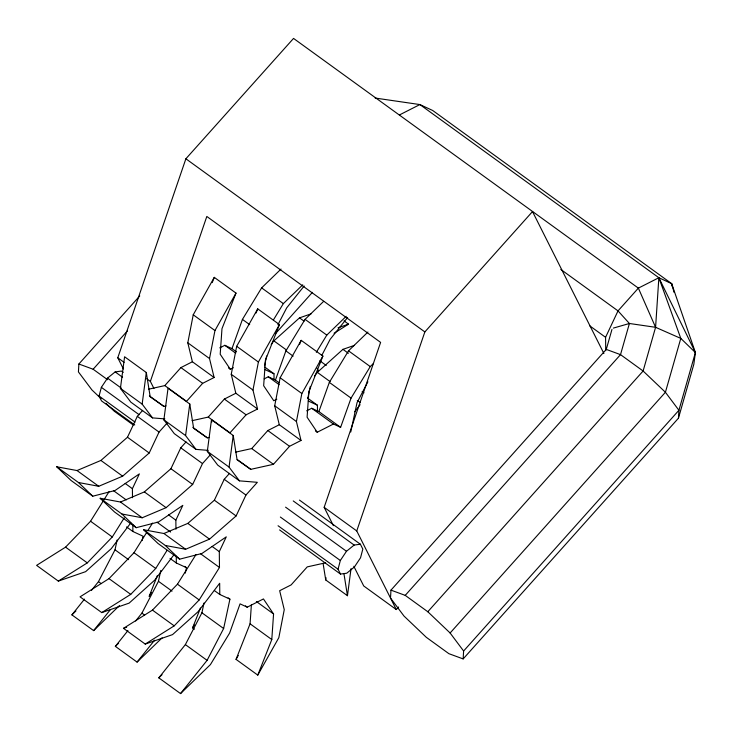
<?xml version="1.0" encoding="UTF-8"?>
<svg xmlns="http://www.w3.org/2000/svg" width="732" height="732" viewBox="0 0 732 732"><rect width="100%" height="100%" fill="white"/><g stroke="black" fill="none" stroke-linecap="round" stroke-linejoin="round"><path stroke-width="1.1" d="M139.748 295.957L78.882 364.005L78.425 371.911L91.921 389.927L101.016 398.592M611.961 329.455L606.27 349.402L390.97 590.138L390.504 598.044L404 616.06L426.308 637.316L448.899 653.685L463.155 658.919L678.454 418.182L693.826 364.326L695.4 352.55L671.674 283.659L432.704 110.495L419.894 104.566L375.132 98.042M463.155 658.919L463.612 651.013L678.912 410.277L695.4 352.55L658.864 277.73L419.894 104.566L399.398 114.97M678.454 418.182L678.912 410.277L665.415 392.26L643.108 371.005L620.516 354.636L606.27 349.402M390.97 590.138L405.217 595.372L427.808 611.742L643.108 371.005L655.588 327.305L658.864 277.73L671.674 283.659L674.071 292.379M325.594 562.807L307.239 566.888L291.135 584.895L279.661 590.715L284.254 609.664L278.828 637.673L257.774 675.114L236.052 659.376L250.07 623.801L251.378 604.907M257.774 675.114L271.792 639.548L273.567 613.974L263.447 598.941L247.224 607.176L240.059 603.854L229.61 633.079L210.423 664.601L180.53 693.588L158.807 677.85L185.37 644.608L201.913 612.785L204.008 602.994M164.846 418.896L152.558 417.899L130.836 402.152L120.423 388.372L124.586 356.768L146.309 372.515L150.197 396.826L163.867 406.379L166.027 405.903M152.558 417.899L142.154 404.11L146.309 372.515M208.3 450.372L196.011 449.384L174.289 433.637L163.876 419.848L168.04 388.253L189.762 403.991L193.641 428.312L207.321 437.864L209.48 437.379M196.011 449.384L185.599 435.595L189.762 403.991M185.644 549.256L163.922 533.509L143.618 529.739L165.35 545.486L185.644 549.256L209.544 539.145L236.107 515.95L245.943 495.052L257.335 482.315L239.456 480.86L217.733 465.122L207.321 451.333L211.484 419.738L233.215 435.476L237.095 459.788L250.765 469.349L273.439 464.308L289.543 446.3L301.017 440.472L296.423 421.522L301.849 393.514L322.894 356.072L301.172 340.334L280.127 377.776L274.701 405.775L279.285 424.734L301.017 440.472M239.456 480.86L229.052 467.08L233.215 435.476M351.031 568.627L347.462 595.711L325.74 579.973L326.033 577.713M148.623 389.195L164.819 385.599L186.541 401.337L202.645 383.33L214.119 377.511L192.388 361.764L187.804 342.814L193.23 314.806L214.275 277.364L235.997 293.102L221.979 328.677L220.204 354.251L230.333 369.276L233.371 367.738M214.119 377.511L209.526 358.552L214.952 330.553L235.997 293.102M192.068 420.68L208.263 417.075L229.994 432.822L246.098 414.815L257.563 408.996L235.841 393.249L231.248 374.299L236.674 346.291L257.719 308.849L279.45 324.587L265.432 360.162L263.657 385.727L273.777 400.761L276.824 399.224M257.563 408.996L252.97 390.037L258.396 362.029L279.45 324.587M91.482 590.385L98.472 581.638L115.016 549.814L117.111 540.033M142.1 540.545L143.024 536.199L132.895 531.505L126.554 526.912M135.63 620.992L141.917 613.123L158.46 581.299L160.793 570.429M185.315 573.119L186.477 567.684L184.665 566.367M264.545 365.799L266.649 356.008M180.53 693.588L207.092 660.346L223.635 628.523L229.921 599.16L228.119 597.852M307.769 398.364L310.331 386.405M350.747 432.026L357.042 402.664L367.894 381.784M134.734 424.972L101.519 400.898L99.076 396.039L101.364 387.338L107.513 378.124L115.171 371.902L121.411 371.069L123.26 372.405M340.49 574.062L338.047 569.203L340.334 560.502L346.483 551.278L354.142 545.066L360.382 544.224L362.825 549.082L360.537 557.784L354.389 567.007L346.73 573.22L340.49 574.062L279.597 529.931M123.406 368.965L117.779 357.774L185.882 158.78L293.541 38.412L638.368 288.124L655.588 327.305L680.797 338.404L695.4 352.55M153.949 388.509L150.371 381.39L206.817 216.462L380.613 342.393L324.166 507.322L333.371 525.622M398.583 607.011L396.296 609.564L356.749 530.938L424.853 331.935L532.503 211.566L603.9 353.51M236.518 351.909L231.989 348.624L242.438 319.399L261.626 287.877L281.015 269.074M279.066 382.735L275.442 380.109L285.892 350.884L305.079 319.362L323.663 301.346M373.485 363.447L370.255 366.586L351.058 398.107L340.618 427.332L318.887 411.594L329.336 382.369L348.524 350.838L367.922 332.044M212.216 282.598L214.275 277.364M256.072 313.031L257.719 308.849M157.398 575.48L149.154 596.406L151.368 592.462M299.525 344.516L301.172 340.334M194.41 629.2L192.608 627.891L200.44 608.018M322.894 356.072L308.877 391.647L307.101 417.213L317.231 432.246L333.444 424.02L340.618 427.332M132.51 497.723L132.4 488.683L139.364 473.888L115.034 490.504L92.763 496.204L71.041 480.467L56.721 466.778L77.025 470.548L100.915 460.437L127.478 437.242L137.323 416.343L142.639 410.396M56.721 466.778L78.452 482.516L98.747 486.286L122.647 476.175L149.209 452.989L159.045 432.081L167.399 422.739M175.955 529.199L175.854 520.159L182.817 505.373L158.478 521.989L136.207 527.69L114.485 511.942L100.174 498.254L120.469 502.024L144.369 491.913L170.931 468.727L180.767 447.819L186.084 441.881M100.174 498.254L121.896 514.001L142.2 517.771L166.091 507.66L192.653 484.465L202.499 463.566L210.093 455.075M163.922 533.509L187.813 523.398L214.375 500.212L224.221 479.304L229.537 473.366M195.966 554.591L177.455 584.2L152.457 610.113L123.498 628.331L145.22 644.078L174.189 625.86L199.177 599.947L219.481 567.465L219.298 551.644L226.261 536.858L201.931 553.474L179.66 559.175L157.938 543.428L143.618 529.739M605.73 350.637L605.574 337.315L618.018 310.89L638.368 288.124L658.864 277.73L680.797 338.404L665.415 392.26L450.116 632.997L463.612 651.013M277.895 324.779L286.688 307.879L304.164 286.002M321.86 355.267L330.132 339.355L347.608 317.487M192.608 627.891L194.264 624.936M236.052 659.376L238.266 655.433M273.466 319.857L283.348 303.615L302.746 284.821M316.334 352.293L326.801 335.1L346.19 316.297M130.754 522.977L111.273 548.652L85.644 571.655L58.322 581.107L36.6 565.369L65.56 547.152L90.558 521.239L109.068 491.62M58.322 581.107L87.291 562.89L112.28 536.977L124.22 517.872M174.198 554.453L154.717 580.128L129.097 603.141L101.775 612.592L80.053 596.845L109.013 578.637L134.002 552.715L146.546 532.658M147.736 530.746L152.521 523.106M101.775 612.592L130.735 594.375L155.733 568.462L167.079 550.308M271.197 344.406L273.887 340.865L299.507 317.862L311.063 313.863M314.641 375.891L317.331 372.35L342.951 349.347L354.517 345.348M354.736 411.805L360.107 404.714M119.49 605.556L93.632 630.618L71.91 614.88L84.491 599.133M93.632 630.618L110.404 609.628M162.129 637.819L137.076 662.103L115.354 646.365L127.935 630.618M137.076 662.103L154.553 640.235M78.882 364.005L93.138 369.239L127.368 330.965M164.819 385.599L180.923 367.592L192.388 361.764M275.891 333.179L312.408 292.352M208.263 417.075L224.367 399.068L235.841 393.249M235.521 452.166L251.717 448.56L267.82 430.553L279.285 424.734M405.217 595.372L620.516 354.636L629.41 323.489L618.018 310.89L560.813 269.44M71.91 614.88L75.945 610.964M115.354 646.365L118.584 643.227M158.807 677.85L162.037 674.712M334.076 333.252L348.551 324.148L344.031 320.872M219.756 347.883L224.825 345.312L231.989 348.624M264.215 378.847L268.269 376.788L275.442 380.109M306.653 410.844L311.722 408.273L318.887 411.594M338.047 327.78L348.551 324.148M123.498 628.331L126.654 627.242M145.22 644.078L172.542 634.617L198.171 611.613L219.664 583.285L219.792 594.476L229.921 599.16M613.334 328.101L629.41 323.489L655.588 327.305M264.865 369.523L273.988 373.75L274.052 379.341M308.309 401.008L317.432 405.235L317.514 411.942M170.007 558.397L176.339 562.99L186.477 567.684M589.891 325.941L605.574 337.315M185.882 158.78L424.853 331.935M261.626 287.877L283.348 303.615M305.079 319.362L326.801 335.1M348.524 350.838L370.255 366.586M299.507 317.862L304.027 321.138M342.951 349.347L348.386 353.282M319.811 360.785L326.252 365.451M362.157 391.464L363.996 392.8M357.317 400.45L360.08 402.454M273.887 340.865L286.56 350.052M317.331 372.35L330.004 381.537M242.438 319.399L249.685 324.651M285.892 350.884L293.129 356.136M329.336 382.369L351.058 398.107M193.23 314.806L214.952 330.553M236.674 346.291L258.396 362.029M280.127 377.776L301.849 393.514M264.929 367.19L273.988 373.75M307.477 398.016L317.432 405.235M224.825 345.312L235.686 353.181M268.269 376.788L279.139 384.666M311.722 408.273L333.444 424.02M228.521 367.967L230.333 369.276M315.419 430.938L317.231 432.246M187.804 342.814L209.526 358.552M231.248 374.299L252.97 390.037M274.701 405.775L296.423 421.522M180.923 367.592L202.645 383.33M224.367 399.068L246.098 414.815M267.82 430.553L289.543 446.3M251.717 448.56L273.439 464.308M117.779 357.774L124.12 362.367M146.748 378.764L150.371 381.39M324.166 507.322L356.749 530.938M299.489 500.102L360.382 544.224M149.383 395.884L163.867 406.379M192.836 427.369L207.321 437.864M237.186 459.504L250.765 469.349M115.171 371.902L122.546 377.255M293.239 500.935L354.142 545.066M107.513 378.124L121.347 388.152M285.581 507.157L346.483 551.278M120.423 388.372L142.154 404.11M163.876 419.848L185.599 435.595M207.321 451.333L229.052 467.08M93.138 369.239L107.595 379.716M101.364 387.338L139.19 414.751M280.356 517.039L340.334 560.502M137.323 416.343L159.045 432.081M180.767 447.819L202.499 463.566M224.221 479.304L245.943 495.052M396.296 609.564L363.713 585.957L353.821 566.293M99.076 396.039L135.054 422.117M278.068 525.741L338.047 569.203M133.206 424.935L114.229 411.183L105.966 403.314M127.478 437.242L149.209 452.989M170.931 468.727L192.653 484.465M214.375 500.212L236.107 515.95M100.915 460.437L122.647 476.175M144.369 491.913L166.091 507.66M187.813 523.398L209.544 539.145M125.163 483.431L132.4 488.683M168.607 514.916L175.854 520.159M212.06 546.401L219.298 551.644M113.579 490.724L126.252 499.91M157.023 522.209L170.602 532.045M200.477 553.694L219.481 567.465M77.025 470.548L98.747 486.286M120.469 502.024L142.2 517.771M256.374 601.512L273.567 613.974M245.421 605.858L247.224 607.176M214.357 590.541L219.792 594.476M250.07 623.801L271.792 639.548M90.558 521.239L112.28 536.977M134.002 552.715L155.733 568.462M177.455 584.2L199.177 599.947M115.016 549.814L128.594 559.66M158.46 581.299L172.038 591.145M201.913 612.785L223.635 628.523M65.56 547.152L87.291 562.89M109.013 578.637L130.735 594.375M152.457 610.113L174.189 625.86M98.472 581.638L101.181 583.605M141.917 613.123L144.634 615.09M185.37 644.608L207.092 660.346M427.808 611.742L450.116 632.997M165.35 545.486L179.66 559.175M121.896 514.001L136.207 527.69M78.452 482.516L92.763 496.204M317.102 368.187L318.585 371.133M343.93 573.604L347.462 595.711M323.087 563.393L325.74 579.973M211.484 419.738L211.841 421.943M671.674 283.659L671.702 285.873M176.266 556.274L176.339 562.99M132.812 524.789L132.895 531.505"/></g></svg>
